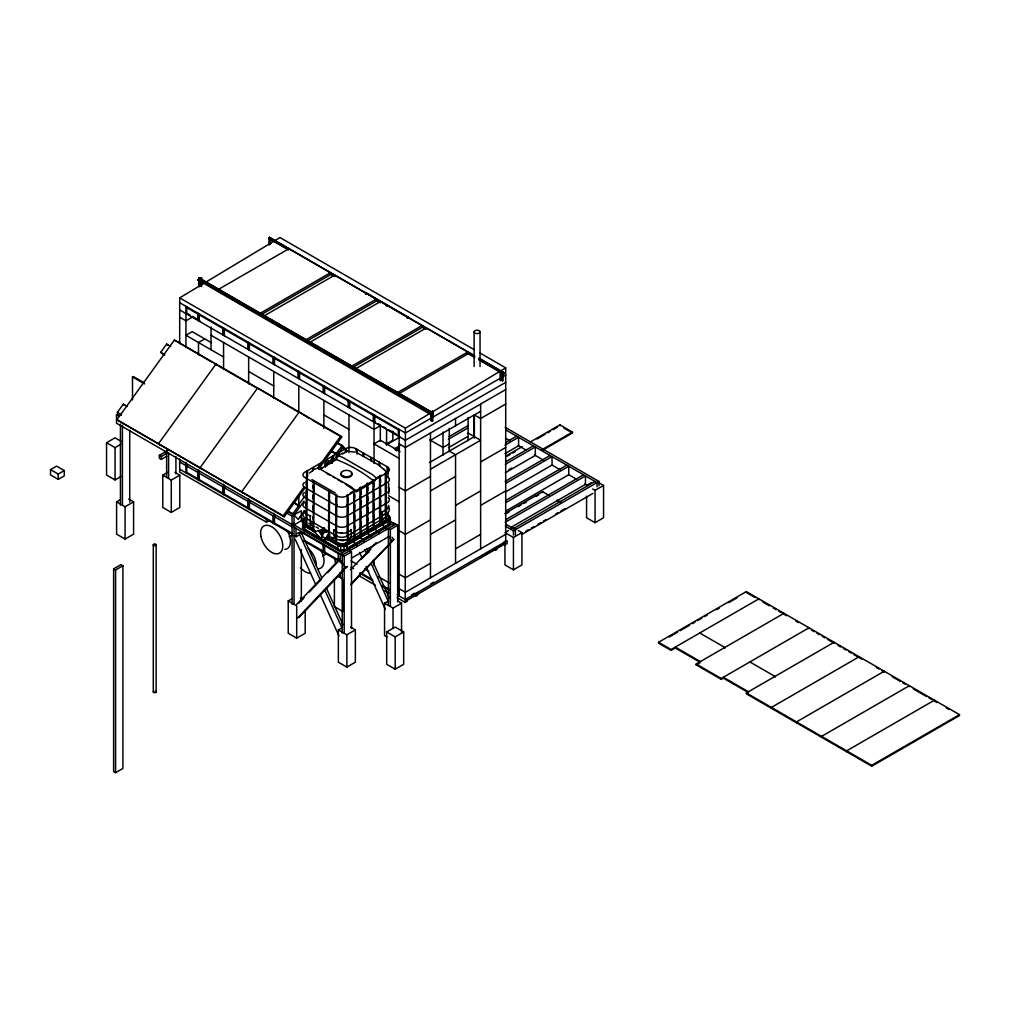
<?xml version="1.0" encoding="UTF-8"?>
<svg xmlns="http://www.w3.org/2000/svg" width="1010" height="1010" viewBox="0 0 1010 1010"><rect width="100%" height="100%" fill="white"/><g stroke="black" fill="none" stroke-linecap="round" stroke-linejoin="round"><path stroke-width="1.5" d="M387.474 514.317A5.972 3.447 0 0 1 387.474 519.203L344.524 543.62A5.972 3.447 0 0 1 338.06 542.862L331.646 539.151L322.935 540.047C316.61 534.883 312.065 527.927 303.922 524.67L303.467 521.766L305.285 519.241M303.467 521.766L303.922 524.67M303.922 521.981L303.922 520.428M334.373 529.606L333.679 529.972L333.666 534.075L334.815 538.747L342.617 540.842L350.445 538.721L351.505 533.987L350.811 529.379M389.014 519.494L344.612 545.122L337.921 544.34L327.909 538.57L327.556 539.491L337.592 545.286L342.289 545.804M388.534 505.366L389.115 506.919L388.017 508.409L382.411 511.931L382.171 519.456L381.414 520.832L379.76 520.63M347.301 535.414L347.579 544.365L348.311 543.948L347.869 494.496L347.15 494.913L347.15 532.03L347.301 535.414L348.021 534.997M353.702 491.125L354.131 540.577L354.863 540.161L354.422 490.709L355.116 490.216L356.328 491.592M360.115 528.015L360.393 536.966L361.113 536.55L360.684 487.098L359.964 487.514L359.964 524.632L360.115 528.015L360.835 527.599M366.958 524.064L367.236 533.015L367.956 532.598L367.526 483.146L366.807 483.563L366.807 520.68L366.958 524.064L367.678 523.647M373.157 520.491L373.435 529.429L374.167 529.013L373.725 479.561L373.006 479.99L373.006 517.107L373.157 520.491L373.877 520.074M379.709 516.703L379.987 525.654L380.719 525.238L380.278 475.786L379.558 476.202L379.558 513.32L379.709 516.703L380.429 516.287M385.479 513.37L385.757 522.322L386.489 521.905L386.047 472.453L385.328 472.869L385.328 509.987L385.479 513.37L386.199 512.954M329.74 534.378L329.626 536.853L333.666 537.976L331.646 539.151M306.51 477.351L307.229 477.768L306.8 527.22L306.068 526.803L306.611 473.942M313.39 511.704L313.39 481.328L314.11 481.745L313.681 531.197L312.961 530.78L313.39 512.79M328.704 530.755L328.856 490.254L329.588 490.671L329.146 540.123L328.427 539.706L328.704 530.755L329.437 531.184M335.939 534.934L336.09 494.433L336.81 494.849L336.38 544.302L335.648 543.885L335.939 534.934L336.658 535.351M305.992 523.95L306.106 521.64M312.873 527.927L312.999 525.617M328.338 536.853L328.465 534.542M335.572 541.032L335.699 538.721M381.502 518.862L381.73 511.527L382.411 511.931M323.73 531.374L322.304 536.55L320.258 538.494M303.467 522.978L305.285 525.503L315.65 531.79L314.918 532.207L304.881 526.412L302.95 523.698L303.442 522.233L304.401 522.473M303.467 523.332L303.922 521.627M303.442 526.589L303.442 529.505L304.881 530.755L337.592 549.642L342.289 550.753L346.985 549.642L388.055 525.932L389.494 524.682L389.494 521.766M388.635 525.49L388.635 521.488L390.315 519.784L388.118 521.312L388.118 525.314L390.315 523.799L390.315 517.739L388.635 516.047L389.986 518.875L388.055 521.589L346.985 545.286L344.423 545.564L387.651 521.021L389.014 519.847L389.469 516.943L387.651 514.418M389.014 519.847L389.014 516.804M336.608 459.07L337.807 455.712L342.781 453.061M314.918 532.207L315.284 531.273M323.958 532.03L322.43 533.798L320.435 531.689L321.761 530.351L323.705 531.146L323.415 533.217L321.521 533.57L322.43 533.798L326.962 530.717M323.768 532.459L322.594 530.439L320.776 530.932L320.46 531.929L321.761 530.351L322.19 530.995M322.354 533.015L322.076 533.634L322.228 532.005L320.738 531.31L322.771 533.04L322.43 531.879M340.736 546.12L340.585 550.463L347.061 549.49L346.758 545.185L343.968 546.12L337.946 545.185L337.643 549.49L344.12 550.463L343.968 546.12M350.079 537.825L350.609 536.701M374.634 481.025L376.351 477.97L381.136 475.205M328.982 533.204L325.561 538.444L322.935 540.047M121.2 415.186L117.362 412.408L123.346 404.101L127.437 406.462M164.516 355.166L160.666 352.389L166.663 344.082L170.74 346.443M304.338 488.89L284.201 516.804L116.882 419.731L174.402 340.017L340.761 436.055L341.721 437.077L318.857 468.766M284.201 516.804L283.242 515.769L304.237 486.668M317.935 467.693L340.761 436.055M298.455 504.975L304.843 496.112M326.76 465.749L335.888 453.099M304.616 510.606L298.228 519.468L292.9 513.762L298.897 505.454L293.455 502.311M330.535 451.015L337.34 454.942L336.216 453.73L342.201 445.435L336.759 442.292M294.036 603.778L294.036 514.961L304.073 501.048M331.469 463.085L343.337 446.635L336.532 442.708M387.183 508.118L388.156 506.818M322.594 533.141L326.457 530.591M322.846 530.326L324.362 528.167L322.531 528.748L322.846 530.326L326.596 531.74L322.531 528.748L322.846 530.073L326.596 531.487M321.407 531.374L323.705 532.598M296.7 604.359L339.537 559.161L345.508 567.481L297.319 618.322M298.67 603.222L304.023 597.567M309.376 591.923L321.155 579.487M327.581 572.708L339.36 560.285M299.276 617.198L343.185 570.865M345.332 568.605L347.478 566.345L345.508 567.481M350.508 569.703L376.212 542.585M361.037 559.527L370.683 549.364M351.127 583.679L393.786 539.605L392.082 537.232M350.95 584.803L389.506 544.125M391.64 541.865L393.786 539.605M304.3 530.237L304.3 526.235L302.621 524.531L304.818 526.058L304.3 530.237L302.621 528.546L302.621 522.486L304.3 520.794M304.818 530.061L303.202 528.445L303.202 522.587L304.818 520.971M386.022 516.754L381.414 520.832M309.603 473.021L314.123 469.347L318.112 468.009L350.887 486.656L355.116 490.216M305.437 519.153L304.136 520.302A5.972 3.447 0 0 0 305.449 524.038L311.863 527.738L315.259 531.613L322.947 529.19M389.014 518.294L346.657 543.14C339.827 547.092 334.436 539.113 327.947 538.936L339.966 545.476L344.612 545.476L344.612 543.923M383.724 518.231L350.18 538.027M337.592 545.286L338.236 544.832L334.499 542.673M179.692 343.551L179.692 297.874L279.997 237.539L474.435 349.801M397.132 597.756L405.225 602.427L405.389 428.177L505.707 367.855L479.864 352.932M350.142 493.095L354.497 490.582M269.203 244.736L269.455 237.299L473.576 355.154M199.109 279.366L197.859 280.086L198.983 279.29L433.176 414.491L433.176 413.052L198.983 277.99L433.176 413.052M201.621 285.199L201.495 277.838L200.359 278.495L200.359 285.931M200.359 278.634L201.621 277.914M269.329 238.827L270.579 238.095M288.948 248.7L218.728 289.239L218.728 291.17L260.315 315.183L260.315 313.252L330.535 272.713L330.535 274.644L261.527 314.476M192.733 316.887L185.954 320.801L179.692 317.178M197.745 313.996L198.503 313.555L198.503 320.801M198.503 319.93L197.745 320.359L197.745 313.125M200.005 320.801L199.248 321.231L199.248 313.996M132.499 399.935L132.499 376.932L133.257 376.503L144.001 382.714M204.765 338.893L198.503 342.516L198.503 354.927M222.819 328.465L223.576 328.035L223.576 335.269M334.714 275.124L264.494 315.663L264.494 317.594L306.08 341.607L306.08 339.676L376.301 299.137L376.301 301.068L307.293 340.9M294.036 523.407L292.067 524.543L116.516 423.203L116.516 414.756L118.486 413.62M50.5 469.612L56.56 466.115L64.299 470.572L64.299 475.887L58.226 479.384L50.5 474.915L50.5 469.612L58.226 474.069L64.299 470.572M294.996 333.414L295.122 334.79L293.859 335.509L294.996 334.714M365.708 292.584L365.708 293.885L366.845 293.38L365.582 294.112L365.708 292.584L408.633 317.367M121.112 476.442L115.052 479.939L106.555 475.041L106.555 442.721L115.052 437.822L121.112 441.32M106.555 442.721L115.052 447.632L121.112 444.122M380.48 301.548L310.259 342.087L310.259 344.019L351.846 368.031L351.846 366.1L422.066 325.561L422.066 327.492L353.058 367.324M316.016 345.559L316.143 346.935L314.88 347.655L316.016 346.859M386.363 304.944L386.489 306.169M298.051 371.907L298.808 371.478L298.808 378.712M166.726 456.23L161.284 459.373L159.315 458.237L159.315 455.346L167.483 450.624M159.315 455.346L161.284 456.469L166.726 453.326M128.724 499.041L133.585 501.844L133.585 534.164L125.088 539.062L116.592 534.164L116.592 501.844L120.24 499.748M174.907 472.377L179.767 475.18L179.767 507.5L171.271 512.411L162.774 507.5L162.774 475.18L167.635 472.377M323.137 386.388L323.882 385.946L323.882 393.193M187.469 465.585L186.711 466.014L186.711 473.261M426.245 327.972L356.025 368.511L356.025 370.443L397.612 394.455L397.612 392.524L467.832 351.985L467.832 353.917L398.824 393.748M116.592 501.844L125.088 506.755L133.585 501.844M162.774 475.18L171.271 480.091L179.767 475.18M348.21 400.869L348.968 400.427L348.968 407.674M223.576 486.429L222.819 486.87L222.819 494.105M225.078 487.3L224.334 487.742L224.334 494.976M373.296 415.337L374.041 414.908L374.041 463.514M113.625 568.857L120.935 564.64L122.904 565.777L122.904 768.471L115.582 772.7L113.625 771.564L113.625 568.857L115.582 569.994L122.904 565.777M375.543 422.142L374.798 422.584L374.798 415.337M380.315 425.765L374.041 429.389L211.039 335.269M250.164 501.781L249.407 502.223L249.407 509.457M342.655 453.957L347.528 451.142L342.201 445.435M432.558 411.247L431.182 411.891L431.182 420.64L432.558 421.296L432.431 411.171L432.558 421.296M433.05 414.428L431.914 415.224L433.176 414.491M479.018 359.598L503.51 373.738L504.647 373.233L503.384 373.952L478.891 359.812M399.127 435.752L398.369 436.194L398.369 428.947M386.249 444.059L392.852 440.246L392.852 431.194M500.278 378.22L405.389 433.012L179.692 302.697M502.993 376.654L505.707 375.089M386.413 444.854L400.023 437.002M431.182 420.64L432.431 419.92M501.389 380.101L500.139 380.82L500.139 372.084L501.389 371.352L501.389 380.252L502.652 380.82L502.652 372.084L502.652 380.82M505.707 382.335L405.389 440.246L179.692 309.944M275.238 516.261L274.48 516.691L274.48 523.938M179.692 459.07L179.692 472.099L266.476 522.208L268.395 521.097M394.367 448.857L399.808 445.713M395.466 450.195L399.543 447.847M396.337 449.993L399.051 448.415M396.513 450.801L399.228 449.235M505.707 389.57L405.389 447.481L399.127 443.87M286.625 512.954L292.067 516.097L301.346 510.744L301.346 521.652M430.475 440.246L480.621 411.285M305.007 518.622L294.036 524.96L342.226 552.773L393.42 523.218L393.42 525.49M303.821 511.161L306.838 514.481L310.827 516.009M449.185 436.509L468.236 425.513M505.707 404.05L480.621 418.531L474.359 414.908L474.359 438.176M448.427 439.224L467.478 428.227M449.273 443.87L443.011 447.481L429.805 439.868M289.201 536.689L291.903 535.123M347.15 504.748L347.869 504.331M353.702 500.973L354.422 500.556M359.964 497.349L360.684 496.933M366.807 493.41L367.526 492.994M373.006 489.825L373.725 489.408M379.558 486.037L380.278 485.621M385.328 482.704L386.047 482.288M298.038 533.356L300.715 531.803M321.811 577.947L301.245 532.51L299.276 533.646L320.486 580.497M448.427 447.67L467.478 436.673M294.036 535.666L295.993 536.802L298.67 535.262M301.346 533.709L304.023 532.169M311.863 527.738L313.895 526.563M429.477 462.542L474.359 436.623M430.475 469.208L480.621 440.246L468.084 433.012M320.738 532.863L321.761 532.27L321.42 531.108M322.076 532.081L323.705 531.146M430.475 476.442L405.389 490.923L399.127 487.3M327.556 539.491L327.909 538.57M323.882 544.352L323.137 544.781L323.137 552.028M505.745 442.468L516.628 436.181M353.853 531.639L354.573 531.209M504.987 445.17L518.597 437.317L518.597 445.763L504.987 453.616M430.475 490.923L455.548 476.442M480.621 461.961L505.707 447.481M322.72 556.043L326.773 553.695M505.909 456.053L522.107 446.698M530.212 442.026L559.919 424.869L572.455 432.116L572.455 432.974L542.749 450.132M346.657 548.683L387.651 525.023M507.26 456.141L509.962 454.588M512.651 453.023L515.352 451.47M536.966 438.997L545.059 434.313M547.761 432.76L550.463 431.194M553.164 429.641L557.217 427.293M346.329 549.188L387.259 525.553A5.706 3.295 0 0 0 388.534 524.455M342.226 555.045L395.718 524.165M506.136 461.545L533.356 445.839M294.036 527.22L344.183 556.182L351.505 551.952L351.505 628.485M388.408 604.914L388.408 528.381L390.365 529.518L397.688 525.288L397.688 601.821M505.391 464.247L535.313 446.963L535.313 455.409L505.391 472.693M351.581 558.088L389.027 536.462M541.398 450.043L572.455 432.116M508.99 469.625L511.691 468.059M305.197 610.166L305.197 633.245L296.7 638.156L288.216 633.245L288.216 600.925L291.852 598.829M430.475 519.885L405.389 534.353L399.127 530.742M455.548 505.404L480.621 490.923M505.177 481.404L550.071 455.485M505.783 483.323L552.041 456.621L552.041 465.067L505.783 491.769M430.475 534.353L455.548 519.885M480.621 505.404L505.707 490.923M505.568 500.48L566.787 465.143M506.174 502.399L568.756 466.279L568.756 474.725L506.174 510.845M504.836 513.56L542.648 491.731L549.238 495.544M506.187 513.648L508.888 512.095M518.332 506.629L521.034 505.076M523.736 503.51L526.437 501.957M535.893 496.503L538.595 494.938M505.959 519.569L583.502 474.788M430.475 563.315L405.389 577.796L399.127 574.172M455.548 548.834L480.621 534.353M505.202 522.271L585.472 475.925L585.472 484.371L510.643 527.573M508.585 530.477L504.937 532.586L513.433 537.484L521.93 532.586L521.93 564.906L513.433 569.804L504.937 564.906L504.937 543.355M511.009 529.076L513.433 527.674L515.857 529.076M586.57 485.456L591.431 482.654M513.433 528.596L595.067 481.467M350.495 627.084L355.356 629.886L355.356 662.207L346.859 667.105L338.363 662.207L338.363 629.886L342.011 627.778M386.981 636.944L384.558 635.542L384.558 603.222L388.194 601.127M505.707 534.353L405.389 592.277L398.369 588.224L398.369 595.458M505.278 526.147L513.433 530.856L598.993 481.467L598.993 485.684M411.739 594.789L414.466 593.211M430.803 583.78L433.53 582.202M405.225 599.536L507.121 540.703L507.121 543.595L505.202 544.706L505.202 541.815M592.643 488.954L595.067 490.355L603.563 485.456L603.563 517.776L595.067 522.675L586.57 517.776L586.57 496.226M479.952 557.76L493.448 549.958M496.15 548.405L504.255 543.721M525.856 531.247L528.558 529.682M531.26 528.129L533.962 526.563M538.014 524.228L540.716 522.675M543.418 521.11L546.12 519.557M555.563 514.09L558.265 512.537M560.967 510.972L565.019 508.636M338.363 629.886L346.859 634.785L355.356 629.886M384.558 603.222L393.041 608.121L401.538 603.222L401.538 632.462M406.285 600.824L504.344 544.213L504.344 541.322M522.208 534.24L592.946 493.398M405.225 602.427L407.144 601.316L407.144 598.425M386.691 631.97L395.188 627.071L403.684 631.97L403.684 664.29L395.188 669.188L386.691 664.29L386.691 631.97L395.188 636.868L403.684 631.97M676.498 647.258L671.107 650.389L658.558 643.143L658.558 642.272L746.339 591.595L959.5 714.663L959.5 715.534L871.731 766.211L746.339 693.819L746.339 692.948L834.108 642.272L834.108 643.143L827.506 639.33M669.365 636.906L677.47 632.235M680.172 630.669L689.615 625.215M692.317 623.65L695.019 622.097M697.721 620.531L701.773 618.196M704.475 616.643L707.177 615.077M716.633 609.623L719.335 608.058M728.778 602.604L736.883 597.92M658.558 642.272L671.107 649.518L758.876 598.842L758.876 599.713M723.955 677.786L721.254 679.339L696.18 664.858L696.18 663.999L783.949 613.322M696.18 664.858L700.233 662.522M696.18 663.999L721.254 678.467L809.035 627.791L809.035 628.662M934.427 700.195L846.645 750.859L846.645 751.73M746.339 692.948L871.731 765.34L959.5 714.663M324.69 531.399L326.596 531.74M351.505 529.77C346.215 534.252 338.981 534.732 333.679 529.972M319.766 469.259L336.418 459.601C349.687 464.638 363.183 472.465 374.344 481.492L356.517 491.782L345.496 484.131M304.881 526.412L305.676 526.033M328.275 537.383L325.561 538.444L322.304 536.55L318.478 530.414M347.061 545.488L344.12 546.448L337.643 545.488M323.503 531.727L324.437 531.437M296.763 533.583L301.245 532.51M303.442 525.149L304.401 524.922M388.522 517.638L389.494 517.41M313.176 524.114L311.774 524.329L311.093 523.13M388.118 516.224L390.315 517.739M344.801 539.87L340.32 539.883M342.289 546.41L344.814 546.12M308.808 523.18L311.244 525.137L312.999 524.973M388.938 518.875L389.986 518.875M302.95 523.698L303.997 523.698M337.807 455.712L342.049 457.038L372.109 474.397L376.351 477.97M350.142 451.52L354.737 452.177M340.496 532.775L342.718 533.04M390.315 523.799L389.721 517.84M388.522 520.099L389.494 520.327M387.259 521.21L388.055 521.589M357.679 453.124L378.308 464.777L384.924 470.42M322.531 529.442L323.478 529.947M316.067 526.98L318.402 528.268M311.888 479.561L335.257 493.044M504.647 373.081L478.791 358.159L504.647 373.233M269.203 237.451L474.814 356.012M376.503 300.121L380.543 302.457M269.455 238.6L288.507 249.609M329.323 273.18L334.777 276.311M375.594 299.882L380.416 302.672M421.864 326.596L425.942 328.957M466.772 352.528L473.576 356.454M288.38 249.823L269.203 238.751L270.579 237.956L270.579 243.928M329.209 273.394L334.651 276.538M375.467 300.109L379.558 302.457M421.738 326.811L425.829 329.172M466.645 352.742L474.814 357.452M563.681 427.912L572.455 432.974M505.177 427.306L598.993 481.467M598.703 482.654L603.563 485.456M505.934 430.007L597.024 482.603L597.024 486.82M505.934 438.454L510.012 440.802M518.168 445.511L526.324 450.22M534.479 454.929L543.999 460.434M552.154 465.143L560.323 469.852M568.478 474.561L576.634 479.27M584.79 483.979L587.517 485.545M755.114 597.541L746.339 592.466L746.339 591.595M762.84 601.998L769.431 605.798M773.395 608.096L776.033 609.611M778.672 611.138L781.311 612.666M783.949 614.181L786.588 615.709M795.829 621.049L798.468 622.564M811.674 630.189L814.312 631.717M816.951 633.232L819.59 634.76M822.228 636.287L824.867 637.815M838.073 645.428L840.711 646.956M843.35 648.483L845.989 649.998M848.627 651.526L851.266 653.053M853.904 654.568L857.869 656.866M861.833 659.151L859.182 657.624L859.182 656.753L771.413 707.429L771.413 708.3M876.352 667.534L878.99 669.049M881.629 670.577L884.268 672.105L884.268 671.233L796.499 721.91L796.499 722.781M892.183 676.675L900.099 681.245M902.751 682.773L905.389 684.288M913.305 688.87L926.498 696.483M929.137 698.011L931.788 699.539M934.427 701.054L937.065 702.581M946.307 707.922L948.945 709.437M197.859 279.947L431.914 415.224M557.166 500.114L561.118 502.399M557.166 500.985L559.805 502.513M449.273 451.104L455.548 454.727L455.548 563.315M179.692 297.874L405.389 428.177M185.954 307.191L399.127 430.26M189.918 314.968L187.469 313.555L186.711 313.996L186.711 306.75M192.367 316.382L197.266 319.223M378.169 423.657L380.783 425.172M383.409 426.687L386.022 428.202M388.648 429.704L396.501 434.249M211.368 342.706L192.228 331.659L185.954 335.269L223.576 356.997M400.111 451.672L380.315 440.246L374.041 443.87L399.127 458.351M248.649 371.478L273.735 385.946M323.882 414.908L348.968 429.389M699.728 632.98L724.814 647.461L724.814 648.332M749.887 661.941L774.973 676.422L774.973 677.293M518.294 530.477L521.93 532.586M505.884 524.228L515.403 529.732L515.403 535.351M211.582 361.959L174.402 340.017M214.272 363.499L216.948 365.052L216.001 364.029L158.482 443.743L159.428 444.766M218.299 365.822L257.197 388.282M309.514 418.493L299.175 412.042L241.655 491.756L242.615 492.792M312.204 420.046L341.721 437.077M345.559 450.005L347.528 451.142M387.158 476.594L387.878 477.01L387.878 467.175L355.646 448.566A7.019 4.053 0 0 0 345.736 448.591L304.793 472.226A6.325 3.649 0 0 0 304.742 477.389L336.936 495.973A7.019 4.053 0 0 0 346.847 495.948L387.31 472.592A7.019 4.053 0 0 0 387.36 466.86M160.666 352.389L164.756 354.737M330.775 450.599L336.216 453.73M326.533 459.866L330.485 462.151M388.56 495.683L399.127 501.781M327.215 460.409L329.929 461.974M323.882 460.749L329.323 463.893M319.804 466.847L322.518 468.413M327.114 473.526L329.613 474.965M333.098 476.973L334.575 477.831M337.555 479.548L342.024 482.123M393.761 523.028L397.688 525.288M389.405 520.895L393.42 523.218M132.499 376.932L144.594 383.914M380.757 524.354L386.11 527.435L386.11 529.707M306.51 487.186L307.229 487.615M313.39 491.163L314.11 491.58M328.856 500.101L329.588 500.518M336.09 504.268L336.81 504.684M373.435 528.571L378.8 531.664L378.8 533.937M366.125 532.8L371.478 535.881L371.478 538.153M358.815 537.017L364.168 540.11L364.168 542.383M295.943 504.306L300.02 506.666L298.897 505.454M351.493 541.246L356.846 544.327L356.846 546.599M306.358 517.852L307.078 518.269M313.239 521.829L313.959 522.246M300.134 517.019L304.086 519.304M117.362 412.408L121.44 414.769M287.459 510.618L292.9 513.762M287.231 511.035L294.036 514.961M301.346 520.731L304.023 522.284M346.859 547.016L349.536 548.556L349.536 550.829L351.505 551.952M116.516 414.756L119.243 416.322M308.176 527.472L313.15 530.351M329.525 539.794L332.012 541.234M116.882 419.731L283.242 515.769M337.921 548.683L303.922 528.672M338.236 549.188L305.676 530.389A5.706 3.295 0 0 1 304.401 529.278M179.692 461.961L292.824 527.283M302.179 532.687L339.044 553.972M351.026 560.891L356.883 564.274M364.799 568.845L368.764 571.13M378.725 576.874L389.885 583.326M185.954 471.96L292.824 533.646M304.086 540.161L339.044 560.335M351.026 567.254L353.651 568.769M360.848 572.923L372.728 579.79M382.651 585.522L389.885 589.688M179.692 469.208L292.206 534.164M304.086 541.032L339.133 561.383M359.522 573.036L372.854 580.851M383.282 586.747L389.885 590.56M397.132 594.865L405.389 599.511M342.226 563.492L340.256 562.355L340.219 553.682M359.358 575.952L375.543 585.295M384.987 590.749L389.039 593.085M397.902 601.127L401.538 603.222M338.034 576.369L342.895 579.172L342.895 611.492L334.398 606.581L334.398 578.881M300.349 598.122L302.773 599.523M288.216 600.925L296.7 605.836L296.7 638.156M315.259 531.613L311.711 528.015L303.922 523.117M326.028 530.717L328.49 532.207M346.329 544.832L346.985 545.286M325.346 531.02L326.344 531.891L325.346 530.326M341.367 445.511L344.511 448.882M166.663 344.082L167.786 345.294M292.067 513.837L294.162 516.085M201.028 468.779L200.068 467.756L257.588 388.029L298.783 412.295L298.808 385.946M123.346 404.101L124.47 405.313M383.421 468.741L386.994 472.731M388.408 535.982L391.817 540.741M311.244 525.137L310.411 523.736L310.158 516.4M366.832 548.367L368.764 552.634M372.614 561.156L389.317 598.072M364.875 549.503L366.794 553.77M371.289 563.706L388.648 602.048M359.535 552.356L362.11 558.038M365.961 566.559L385.239 609.156M326.306 587.883L343.009 624.811M324.98 590.446L342.327 628.775M295.236 539.34L315.802 584.777M320.296 594.713L338.931 635.883M304.78 511.136L305.285 512.436M324.437 528.975L322.708 528.861L322.708 531.31M388.13 512.954L388.307 516.123M387.461 513.585L387.587 515.706M386.451 516.741L386.565 519.052M380.682 520.074L380.795 522.385M374.129 523.849L374.243 526.159M367.918 527.435L368.044 529.745M361.075 531.386L361.201 533.697M354.826 534.997L354.939 537.307M348.273 538.784L348.387 541.095M388.648 483.512L388.736 493.928M909.341 686.585L909.341 685.714L821.572 736.391L821.572 737.25M871.731 765.34L871.731 766.211M721.254 678.467L721.254 679.339M671.107 649.518L671.107 650.389M595.067 490.355L595.067 522.675M559.919 424.869L559.919 425.74M542.648 491.731L542.648 492.602M513.433 530.856L513.433 535.085M513.433 537.484L513.433 569.804M505.707 367.855L505.707 541.6M503.51 373.738L503.51 372.438L503.384 373.952M496.895 546.574L496.895 549.478L495.354 550.362L495.354 547.471M480.621 404.05L480.621 548.834M480.04 331.899A2.954 1.704 0 0 1 475.596 333.376A2.954 1.704 0 0 1 475.596 330.422A2.954 1.704 0 0 1 480.04 331.899L480.04 366.529M474.119 331.899L474.119 366.529M474.119 415.325L474.119 437.355M468.084 417.496L468.084 440.764M455.548 418.531L455.548 425.765M449.273 428.354L449.273 451.622M443.011 431.977L443.011 455.245M431.422 411.891L431.422 420.64M430.475 433.012L430.475 577.796M417.446 592.453L417.446 595.344L415.893 596.241L415.893 593.337M407.51 318.024L407.51 316.723L407.383 318.238M399.127 429.389L399.127 595.9M395.188 636.868L395.188 669.188M393.041 608.121L393.041 628.132M390.365 529.518L390.365 606.051M389.469 516.943L389.469 518.496M389.014 515.605L389.014 517.158M388.143 469.877L388.143 473.16M387.158 466.759L387.158 472.226M386.577 429.389L386.577 444.905M386.312 476.303L386.312 479.586M386.312 486.138L386.312 490.279M386.312 496.832L386.312 501.212M386.312 507.777L386.312 510.138M380.543 479.636L380.543 482.919M380.543 489.471L380.543 493.612M380.543 500.165L380.543 504.545M380.543 511.098L380.543 513.471M380.315 425.248L380.315 441.282M379.785 462.504L379.785 465.774M379.066 462.088L379.066 465.358M373.99 483.411L373.99 486.694M373.99 493.259L373.99 497.387M373.99 503.952L373.99 508.32M373.99 514.885L373.99 517.259M374.041 559.692L374.041 565.486M373.296 414.479L373.296 421.713M371.579 457.757L371.579 461.04M370.859 457.341L370.859 460.623M367.791 486.997L367.791 490.279M367.791 496.844L367.791 500.973M367.791 507.538L367.791 511.906M367.791 518.471L367.791 520.832M363.726 453.225L363.726 456.507M362.994 452.808L362.994 456.091M360.949 490.948L360.949 494.231M360.949 500.783L360.949 504.924M360.949 511.489L360.949 515.857M360.949 522.423L360.949 524.783M357.111 451.962L357.111 454.147M356.846 449.261L356.846 452.53M356.126 448.844L356.126 452.114M354.687 494.559L354.687 497.842M354.687 504.407L354.687 508.535M354.687 515.1L354.687 519.468M354.687 526.033L354.687 528.407M349.712 400.869L349.712 408.103M348.968 414.908L348.968 452.657M348.21 399.998L348.21 407.232M348.134 498.347L348.134 501.629M348.134 508.181L348.134 512.322M348.134 518.875L348.134 523.256M348.134 529.808L348.134 532.182M346.859 634.785L346.859 667.105M345.786 452.051L345.786 448.781L345.066 452.467M344.183 556.182L344.183 632.702M342.289 544.175L342.289 545.741M342.226 552.773L342.226 633.131M340.219 572.417L340.219 577.101M339.966 543.923L339.966 545.476M339.234 455.838L339.234 452.556L338.514 456.255M338.249 552.546L338.249 560.361M335.825 498.284L335.825 501.566M335.825 508.118L335.825 512.259M335.825 518.812L335.825 523.193M335.825 529.745L335.825 532.119M335.08 559.048L335.08 561.939M332.972 461.633L332.972 456.166L332.252 456.596L332.252 463.148M331.987 459.298L331.987 462.58M331.482 539.428L331.482 540.981M328.591 494.105L328.591 497.387M328.591 503.952L328.591 508.08M328.591 514.645L328.591 519.014M328.591 525.579L328.591 527.952M326.129 465.585L326.129 460.118L325.409 460.535L325.409 467.1M325.144 463.249L325.144 466.532M324.639 386.388L324.639 393.622M324.639 545.652L324.639 552.887M324.362 528.167L324.362 528.849M323.882 400.427L323.882 428.354M323.882 545.223L323.882 552.457M323.137 385.517L323.137 392.751M323.074 528.078L323.074 528.76M319.93 469.17L319.93 463.704L319.198 464.12L319.198 469.587M318.933 466.835L318.933 469.019M313.378 469.675L313.378 467.491L312.658 471.178M313.125 485.179L313.125 488.461M313.125 495.014L313.125 499.155M313.125 505.707L313.125 510.088M313.125 516.64L313.125 519.014M311.711 528.015L311.711 529.568M307.608 476.278L307.608 470.812L306.876 471.241L306.876 476.707M306.245 481.202L306.245 484.484M306.245 491.037L306.245 495.178M306.245 501.743L306.245 506.111M306.245 512.676L306.245 515.037M301.346 549.692L301.346 601.114M299.566 371.907L299.566 379.141M298.808 496.099L298.808 505.404M298.051 371.036L298.051 378.283M295.993 528.356L295.993 536.802M292.067 516.097L292.067 604.207M274.48 357.426L274.48 364.673M273.735 356.997L273.735 364.231M273.735 371.478L273.735 398.357M273.735 513.156L273.735 523.496M272.978 356.555L272.978 363.802M272.978 515.832L272.978 523.066M270.327 238.095L270.327 243.928M269.455 237.299L269.329 244.66M266.476 519.304L266.476 522.208M249.407 342.945L249.407 350.192M248.649 342.516L248.649 349.75M248.649 356.997L248.649 383.888M248.649 498.675L248.649 509.027M247.905 342.074L247.905 349.321M247.905 501.351L247.905 508.585M224.334 328.465L224.334 335.711M223.576 342.516L223.576 369.408M223.576 484.207L223.576 494.547M222.819 327.606L222.819 334.84M211.039 327L211.039 349.75M201.495 277.838L201.495 286.587M199.248 473.261L199.248 480.495M198.503 469.726L198.503 480.066M197.745 472.39L197.745 479.624M185.954 306.32L185.954 347.68M185.954 462.479L185.954 472.819M175.917 456.621L175.917 473.791M171.271 480.091L171.271 512.411M168.594 453.048L168.594 478.008M166.637 450.346L166.637 476.884M161.284 456.469L161.284 459.373M156.146 544.781L156.146 691.888M153.293 544.781L153.293 691.888M129.722 430.361L129.722 502.033M125.088 506.755L125.088 539.062M122.412 425.235L122.412 504.697M120.443 424.099L120.443 505.126M115.582 569.994L115.582 772.7M115.052 447.632L115.052 479.939M58.226 474.069L58.226 479.384M351.291 472.819A5.568 3.219 0 0 1 346.468 477.642A5.568 3.219 0 0 1 341.645 472.819M304.376 502.639A6.325 3.649 0 0 0 304.742 507.55L336.936 526.122A7.019 4.053 0 0 0 346.847 526.096L387.31 502.74A7.019 4.053 0 0 0 389.09 498.7M388.219 497.627A7.019 4.053 0 0 1 388.863 498.321M304.376 492.59A6.325 3.649 0 0 0 304.742 497.501L336.936 516.072A7.019 4.053 0 0 0 346.847 516.047L387.31 492.691A7.019 4.053 0 0 0 389.09 488.651M388.219 487.577A7.019 4.053 0 0 1 388.863 488.272M304.376 512.689A6.325 3.649 0 0 0 304.742 517.6L336.936 536.171A7.019 4.053 0 0 0 346.847 536.146L387.31 512.79A7.019 4.053 0 0 0 389.09 508.75M388.219 507.676A7.019 4.053 0 0 1 388.863 508.383M304.376 482.54A6.325 3.649 0 0 0 304.742 487.451L336.936 506.023A7.019 4.053 0 0 0 346.847 505.997L387.31 482.641A7.019 4.053 0 0 0 389.09 478.601M387.36 476.909A7.019 4.053 0 0 1 387.815 477.2M388.219 477.528A7.019 4.053 0 0 1 388.863 478.222M344.423 549.92A5.706 3.295 0 0 1 340.155 549.92M155.729 691.307A1.427 0.821 0 0 1 155.641 692.519A1.427 0.821 0 0 1 153.545 692.368A1.427 0.821 0 0 1 154 691.181M320.877 550.16A15.668 9.04 60 0 1 318.352 568.794M310.663 573.226A15.668 9.04 60 0 1 300.437 567.683M308.265 548.38A15.668 9.04 60 0 1 316.332 565.512M287.32 530.793A15.668 9.04 60 0 1 284.795 549.415M199.235 286.587L199.109 277.914L199.235 286.587M336.911 357.477L335.661 359.648L336.911 358.929L336.911 357.477M700.359 661.575L675.286 647.107L675.286 647.966L700.359 662.446L700.359 661.575M748.423 691.749L723.349 677.268L723.349 678.139L748.423 692.607L748.423 691.749M343.678 476.341A5.568 3.219 0 0 0 352.035 473.564A5.568 3.219 0 0 0 343.678 470.774A5.568 3.219 0 0 0 343.678 476.341M153.709 545.362A1.427 0.821 0 0 0 156.095 544.996A1.427 0.821 0 0 0 154.353 543.986A1.427 0.821 0 0 0 153.709 545.362M260.959 536.512A15.668 9.04 60 0 0 279.416 553.19A15.668 9.04 60 0 0 274.707 529A15.668 9.04 60 0 0 260.959 536.512"/></g></svg>
